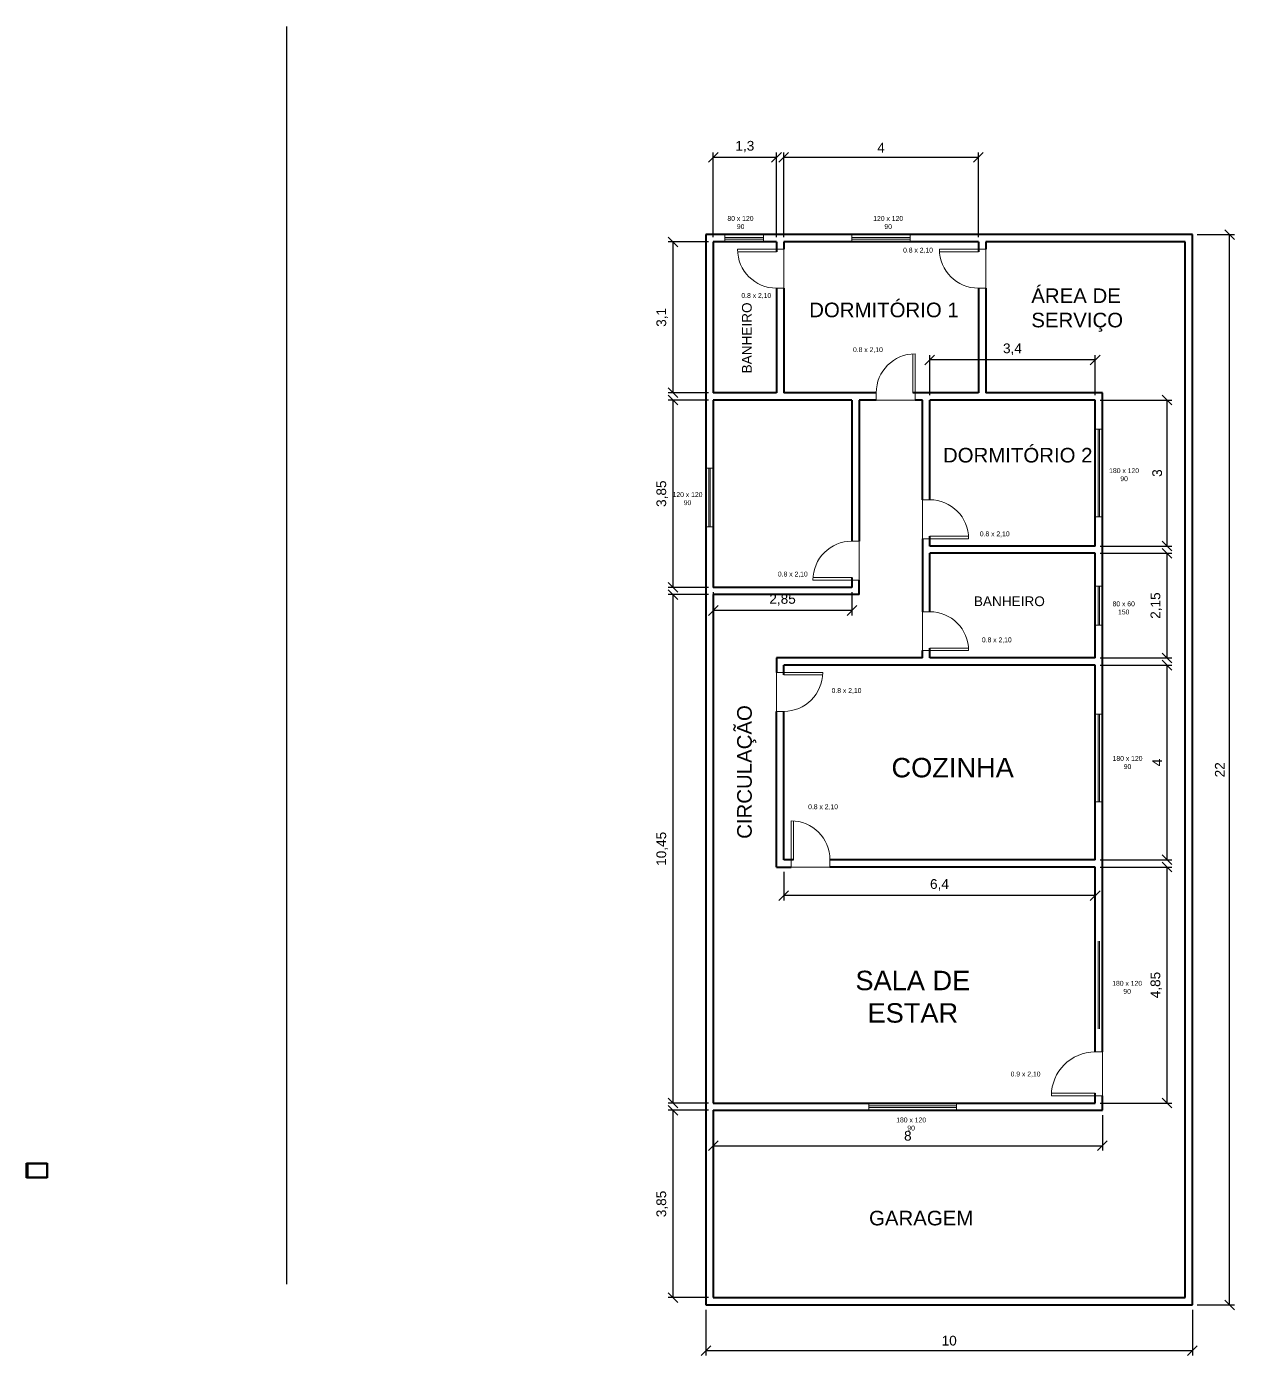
# Model space of a CAD drawing. Header units: millimetres. Extents: x 2213 to 2478, y 1506 to 1643.
# Drawn here: x 2288.65 to 2313.47, y 1581.43 to 1608.74 of the extents above; entities that cross this region are included whole.
import ezdxf

# ---------------------------------------------------------------- set-up
doc = ezdxf.new("R2010")
doc.units = ezdxf.units.MM
for name, color, linetype, lineweight in [('Paredes', 4, 'Continuous', 40), ('Portas Janelas', 2, 'Continuous', 20), ('Textos', 3, 'Continuous', 30)]:
    doc.layers.add(name, color=color, linetype=linetype, lineweight=lineweight)
doc.styles.get("Standard").update_dxf_attribs({"font": 'arial.ttf'})
doc.dimstyles.new('ISO-25', dxfattribs={"dimtxt": 0.2, "dimasz": 0.2, "dimexe": 0.1, "dimexo": 0.1, "dimgap": 0.1, "dimtad": 1, "dimtxsty": 'Standard', "dimblk": 'OBLIQUE', "dimcen": 0, "dimclrd": 6, "dimclre": 6, "dimclrt": 6, "dimadec": 0, "dimazin": 0, "dimtfac": 1, "dimtmove": 0, "dimatfit": 3, "dimldrblk": 'OBLIQUE', "dimfxl": 1, "dimtfillclr": 6, "dimarcsym": 0})

# ---------------------------------------------------------------- blocks, each defined once
blk = doc.blocks.new('_Oblique')
at = {"color": 0, "linetype": 'ByBlock', "lineweight": -2}
blk.add_line((-0.5, -0.5), (0.5, 0.5), dxfattribs=at)
blk = doc.blocks.new('*D45')
at = {"layer": 'Defpoints', "color": 0, "transparency": 16777216}
for p in [(2302.758, 1606.054), (2302.758, 1604.315), (2304.058, 1604.315)]:
    blk.add_point(p, dxfattribs=at)
at = {"layer": 'Paredes', "color": 6, "lineweight": -2, "transparency": 16777216}
for p, q in [((2302.758, 1604.415), (2302.758, 1606.154)), ((2304.058, 1606.054), (2302.758, 1606.054)), ((2304.058, 1604.415), (2304.058, 1606.154))]:
    blk.add_line(p, q, dxfattribs=at)
at = {"layer": 'Paredes', "color": 6, "lineweight": -2, "transparency": 16777216, "xscale": 0.2, "yscale": 0.2, "zscale": 0.2, "rotation": 180}
blk.add_blockref('_Oblique', (2302.758, 1606.054), dxfattribs=at)
at = {"layer": 'Paredes', "color": 6, "lineweight": -2, "transparency": 16777216, "xscale": 0.2, "yscale": 0.2, "zscale": 0.2}
blk.add_blockref('_Oblique', (2304.058, 1606.054), dxfattribs=at)
at = {"layer": 'Paredes', "color": 6, "transparency": 16777216, "insert": (2303.408, 1606.274), "char_height": 0.2, "attachment_point": 5}
blk.add_mtext('1,3', dxfattribs=at)
blk = doc.blocks.new('*D46')
at = {"layer": 'Defpoints', "color": 0, "transparency": 16777216}
for p in [(2302.758, 1604.315), (2301.929, 1601.215), (2302.758, 1601.215)]:
    blk.add_point(p, dxfattribs=at)
at = {"layer": 'Paredes', "color": 6, "lineweight": -2, "transparency": 16777216}
for p, q in [((2302.658, 1604.315), (2301.829, 1604.315)), ((2301.929, 1604.315), (2301.929, 1601.215)), ((2302.658, 1601.215), (2301.829, 1601.215))]:
    blk.add_line(p, q, dxfattribs=at)
at = {"layer": 'Paredes', "color": 6, "lineweight": -2, "transparency": 16777216, "xscale": 0.2, "yscale": 0.2, "zscale": 0.2}
for p, rotation in [((2301.929, 1604.315), 90), ((2301.929, 1601.215), 270)]:
    blk.add_blockref('_Oblique', p, dxfattribs=dict(at, rotation=rotation))
at = {"layer": 'Paredes', "color": 6, "transparency": 16777216, "insert": (2301.709, 1602.765), "char_height": 0.2, "attachment_point": 5, "rotation": 90}
blk.add_mtext('3,1', dxfattribs=at)
blk = doc.blocks.new('*D47')
at = {"layer": 'Defpoints', "color": 0, "transparency": 16777216}
for p in [(2302.758, 1601.065), (2301.929, 1597.215), (2302.758, 1597.215)]:
    blk.add_point(p, dxfattribs=at)
at = {"layer": 'Paredes', "color": 6, "lineweight": -2, "transparency": 16777216}
for p, q in [((2302.658, 1601.065), (2301.829, 1601.065)), ((2301.929, 1601.065), (2301.929, 1597.215)), ((2302.658, 1597.215), (2301.829, 1597.215))]:
    blk.add_line(p, q, dxfattribs=at)
at = {"layer": 'Paredes', "color": 6, "lineweight": -2, "transparency": 16777216, "xscale": 0.2, "yscale": 0.2, "zscale": 0.2}
for p, rotation in [((2301.929, 1601.065), 90), ((2301.929, 1597.215), 270)]:
    blk.add_blockref('_Oblique', p, dxfattribs=dict(at, rotation=rotation))
at = {"layer": 'Paredes', "color": 6, "transparency": 16777216, "insert": (2301.709, 1599.14), "char_height": 0.2, "attachment_point": 5, "rotation": 90}
blk.add_mtext('3,85', dxfattribs=at)
blk = doc.blocks.new('*D48')
at = {"layer": 'Defpoints', "color": 0, "transparency": 16777216}
for p in [(2302.758, 1597.065), (2301.929, 1586.615), (2302.758, 1586.615)]:
    blk.add_point(p, dxfattribs=at)
at = {"layer": 'Paredes', "color": 6, "lineweight": -2, "transparency": 16777216}
for p, q in [((2302.658, 1597.065), (2301.829, 1597.065)), ((2301.929, 1597.065), (2301.929, 1586.615)), ((2302.658, 1586.615), (2301.829, 1586.615))]:
    blk.add_line(p, q, dxfattribs=at)
at = {"layer": 'Paredes', "color": 6, "lineweight": -2, "transparency": 16777216, "xscale": 0.2, "yscale": 0.2, "zscale": 0.2}
for p, rotation in [((2301.929, 1597.065), 90), ((2301.929, 1586.615), 270)]:
    blk.add_blockref('_Oblique', p, dxfattribs=dict(at, rotation=rotation))
at = {"layer": 'Paredes', "color": 6, "transparency": 16777216, "insert": (2301.709, 1591.84), "char_height": 0.2, "attachment_point": 5, "rotation": 90}
blk.add_mtext('10,45', dxfattribs=at)
blk = doc.blocks.new('*D49')
at = {"layer": 'Defpoints', "color": 0, "transparency": 16777216}
for p in [(2302.758, 1586.465), (2301.929, 1582.615), (2302.758, 1582.615)]:
    blk.add_point(p, dxfattribs=at)
at = {"layer": 'Paredes', "color": 6, "lineweight": -2, "transparency": 16777216}
for p, q in [((2302.658, 1586.465), (2301.829, 1586.465)), ((2301.929, 1586.465), (2301.929, 1582.615)), ((2302.658, 1582.615), (2301.829, 1582.615))]:
    blk.add_line(p, q, dxfattribs=at)
at = {"layer": 'Paredes', "color": 6, "lineweight": -2, "transparency": 16777216, "xscale": 0.2, "yscale": 0.2, "zscale": 0.2}
for p, rotation in [((2301.929, 1586.465), 90), ((2301.929, 1582.615), 270)]:
    blk.add_blockref('_Oblique', p, dxfattribs=dict(at, rotation=rotation))
at = {"layer": 'Paredes', "color": 6, "transparency": 16777216, "insert": (2301.709, 1584.54), "char_height": 0.2, "attachment_point": 5, "rotation": 90}
blk.add_mtext('3,85', dxfattribs=at)
blk = doc.blocks.new('*D50')
at = {"layer": 'Defpoints', "color": 0, "transparency": 16777216}
for p in [(2304.208, 1606.054), (2304.208, 1604.315), (2308.208, 1604.315)]:
    blk.add_point(p, dxfattribs=at)
at = {"layer": 'Paredes', "color": 6, "lineweight": -2, "transparency": 16777216}
for p, q in [((2304.208, 1604.415), (2304.208, 1606.154)), ((2308.208, 1606.054), (2304.208, 1606.054)), ((2308.208, 1604.415), (2308.208, 1606.154))]:
    blk.add_line(p, q, dxfattribs=at)
at = {"layer": 'Paredes', "color": 6, "lineweight": -2, "transparency": 16777216, "xscale": 0.2, "yscale": 0.2, "zscale": 0.2, "rotation": 180}
blk.add_blockref('_Oblique', (2304.208, 1606.054), dxfattribs=at)
at = {"layer": 'Paredes', "color": 6, "lineweight": -2, "transparency": 16777216, "xscale": 0.2, "yscale": 0.2, "zscale": 0.2}
blk.add_blockref('_Oblique', (2308.208, 1606.054), dxfattribs=at)
at = {"layer": 'Paredes', "color": 6, "transparency": 16777216, "insert": (2306.208, 1606.254), "char_height": 0.2, "attachment_point": 5}
blk.add_mtext('4', dxfattribs=at)
blk = doc.blocks.new('*D51')
at = {"layer": 'Defpoints', "color": 0, "transparency": 16777216}
for p in [(2312.608, 1604.465), (2313.37, 1604.465), (2312.608, 1582.465)]:
    blk.add_point(p, dxfattribs=at)
at = {"layer": 'Paredes', "color": 6, "lineweight": -2, "transparency": 16777216}
for p, q in [((2312.708, 1604.465), (2313.47, 1604.465)), ((2313.37, 1582.465), (2313.37, 1604.465)), ((2312.708, 1582.465), (2313.47, 1582.465))]:
    blk.add_line(p, q, dxfattribs=at)
at = {"layer": 'Paredes', "color": 6, "lineweight": -2, "transparency": 16777216, "xscale": 0.2, "yscale": 0.2, "zscale": 0.2}
for p, rotation in [((2313.37, 1604.465), 90), ((2313.37, 1582.465), 270)]:
    blk.add_blockref('_Oblique', p, dxfattribs=dict(at, rotation=rotation))
at = {"layer": 'Paredes', "color": 6, "transparency": 16777216, "insert": (2313.17, 1593.465), "char_height": 0.2, "attachment_point": 5, "rotation": 90}
blk.add_mtext('22', dxfattribs=at)
blk = doc.blocks.new('*D52')
at = {"layer": 'Defpoints', "color": 0, "transparency": 16777216}
for p in [(2302.608, 1582.465), (2312.608, 1582.465), (2312.608, 1581.527)]:
    blk.add_point(p, dxfattribs=at)
at = {"layer": 'Paredes', "color": 6, "lineweight": -2, "transparency": 16777216}
for p, q in [((2302.608, 1582.365), (2302.608, 1581.427)), ((2312.608, 1582.365), (2312.608, 1581.427)), ((2302.608, 1581.527), (2312.608, 1581.527))]:
    blk.add_line(p, q, dxfattribs=at)
at = {"layer": 'Paredes', "color": 6, "lineweight": -2, "transparency": 16777216, "xscale": 0.2, "yscale": 0.2, "zscale": 0.2, "rotation": 180}
blk.add_blockref('_Oblique', (2302.608, 1581.527), dxfattribs=at)
at = {"layer": 'Paredes', "color": 6, "lineweight": -2, "transparency": 16777216, "xscale": 0.2, "yscale": 0.2, "zscale": 0.2}
blk.add_blockref('_Oblique', (2312.608, 1581.527), dxfattribs=at)
at = {"layer": 'Paredes', "color": 6, "transparency": 16777216, "insert": (2307.608, 1581.729), "char_height": 0.2, "attachment_point": 5}
blk.add_mtext('10', dxfattribs=at)
blk = doc.blocks.new('*D53')
at = {"layer": 'Defpoints', "color": 0, "transparency": 16777216}
for p in [(2302.758, 1586.465), (2310.758, 1586.465), (2310.758, 1585.738)]:
    blk.add_point(p, dxfattribs=at)
at = {"layer": 'Paredes', "color": 6, "lineweight": -2, "transparency": 16777216}
for p, q in [((2302.758, 1586.365), (2302.758, 1585.638)), ((2310.758, 1586.365), (2310.758, 1585.638)), ((2302.758, 1585.738), (2310.758, 1585.738))]:
    blk.add_line(p, q, dxfattribs=at)
at = {"layer": 'Paredes', "color": 6, "lineweight": -2, "transparency": 16777216, "xscale": 0.2, "yscale": 0.2, "zscale": 0.2, "rotation": 180}
blk.add_blockref('_Oblique', (2302.758, 1585.738), dxfattribs=at)
at = {"layer": 'Paredes', "color": 6, "lineweight": -2, "transparency": 16777216, "xscale": 0.2, "yscale": 0.2, "zscale": 0.2}
blk.add_blockref('_Oblique', (2310.758, 1585.738), dxfattribs=at)
at = {"layer": 'Paredes', "color": 6, "transparency": 16777216, "insert": (2306.758, 1585.94), "char_height": 0.2, "attachment_point": 5}
blk.add_mtext('8', dxfattribs=at)
blk = doc.blocks.new('*D54')
at = {"layer": 'Defpoints', "color": 0, "transparency": 16777216}
for p in [(2310.608, 1591.465), (2312.085, 1591.465), (2310.608, 1586.615)]:
    blk.add_point(p, dxfattribs=at)
at = {"layer": 'Paredes', "color": 6, "lineweight": -2, "transparency": 16777216}
for p, q in [((2310.708, 1591.465), (2312.185, 1591.465)), ((2312.085, 1586.615), (2312.085, 1591.465)), ((2310.708, 1586.615), (2312.185, 1586.615))]:
    blk.add_line(p, q, dxfattribs=at)
at = {"layer": 'Paredes', "color": 6, "lineweight": -2, "transparency": 16777216, "xscale": 0.2, "yscale": 0.2, "zscale": 0.2}
for p, rotation in [((2312.085, 1591.465), 90), ((2312.085, 1586.615), 270)]:
    blk.add_blockref('_Oblique', p, dxfattribs=dict(at, rotation=rotation))
at = {"layer": 'Paredes', "color": 6, "transparency": 16777216, "insert": (2311.865, 1589.04), "char_height": 0.2, "attachment_point": 5, "rotation": 90}
blk.add_mtext('4,85', dxfattribs=at)
blk = doc.blocks.new('*D55')
at = {"layer": 'Defpoints', "color": 0, "transparency": 16777216}
for p in [(2310.608, 1595.615), (2312.085, 1595.615), (2310.608, 1591.615)]:
    blk.add_point(p, dxfattribs=at)
at = {"layer": 'Paredes', "color": 6, "lineweight": -2, "transparency": 16777216}
for p, q in [((2310.708, 1595.615), (2312.185, 1595.615)), ((2312.085, 1591.615), (2312.085, 1595.615)), ((2310.708, 1591.615), (2312.185, 1591.615))]:
    blk.add_line(p, q, dxfattribs=at)
at = {"layer": 'Paredes', "color": 6, "lineweight": -2, "transparency": 16777216, "xscale": 0.2, "yscale": 0.2, "zscale": 0.2}
for p, rotation in [((2312.085, 1595.615), 90), ((2312.085, 1591.615), 270)]:
    blk.add_blockref('_Oblique', p, dxfattribs=dict(at, rotation=rotation))
at = {"layer": 'Paredes', "color": 6, "transparency": 16777216, "insert": (2311.885, 1593.615), "char_height": 0.2, "attachment_point": 5, "rotation": 90}
blk.add_mtext('4', dxfattribs=at)
blk = doc.blocks.new('*D56')
at = {"layer": 'Defpoints', "color": 0, "transparency": 16777216}
for p in [(2304.208, 1591.465), (2310.608, 1591.465), (2304.208, 1590.878)]:
    blk.add_point(p, dxfattribs=at)
at = {"layer": 'Paredes', "color": 6, "lineweight": -2, "transparency": 16777216}
for p, q in [((2304.208, 1591.365), (2304.208, 1590.778)), ((2310.608, 1591.365), (2310.608, 1590.778)), ((2310.608, 1590.878), (2304.208, 1590.878))]:
    blk.add_line(p, q, dxfattribs=at)
at = {"layer": 'Paredes', "color": 6, "lineweight": -2, "transparency": 16777216, "xscale": 0.2, "yscale": 0.2, "zscale": 0.2, "rotation": 180}
blk.add_blockref('_Oblique', (2304.208, 1590.878), dxfattribs=at)
at = {"layer": 'Paredes', "color": 6, "lineweight": -2, "transparency": 16777216, "xscale": 0.2, "yscale": 0.2, "zscale": 0.2}
blk.add_blockref('_Oblique', (2310.608, 1590.878), dxfattribs=at)
at = {"layer": 'Paredes', "color": 6, "transparency": 16777216, "insert": (2307.408, 1591.098), "char_height": 0.2, "attachment_point": 5}
blk.add_mtext('6,4', dxfattribs=at)
blk = doc.blocks.new('*D57')
at = {"layer": 'Defpoints', "color": 0, "transparency": 16777216}
for p in [(2310.608, 1597.915), (2312.085, 1597.915), (2310.608, 1595.765)]:
    blk.add_point(p, dxfattribs=at)
at = {"layer": 'Paredes', "color": 6, "lineweight": -2, "transparency": 16777216}
for p, q in [((2310.708, 1597.915), (2312.185, 1597.915)), ((2312.085, 1595.765), (2312.085, 1597.915)), ((2310.708, 1595.765), (2312.185, 1595.765))]:
    blk.add_line(p, q, dxfattribs=at)
at = {"layer": 'Paredes', "color": 6, "lineweight": -2, "transparency": 16777216, "xscale": 0.2, "yscale": 0.2, "zscale": 0.2}
for p, rotation in [((2312.085, 1597.915), 90), ((2312.085, 1595.765), 270)]:
    blk.add_blockref('_Oblique', p, dxfattribs=dict(at, rotation=rotation))
at = {"layer": 'Paredes', "color": 6, "transparency": 16777216, "insert": (2311.865, 1596.84), "char_height": 0.2, "attachment_point": 5, "rotation": 90}
blk.add_mtext('2,15', dxfattribs=at)
blk = doc.blocks.new('*D58')
at = {"layer": 'Defpoints', "color": 0, "transparency": 16777216}
for p in [(2310.608, 1601.065), (2312.085, 1601.065), (2310.608, 1598.065)]:
    blk.add_point(p, dxfattribs=at)
at = {"layer": 'Paredes', "color": 6, "lineweight": -2, "transparency": 16777216}
for p, q in [((2310.708, 1601.065), (2312.185, 1601.065)), ((2312.085, 1598.065), (2312.085, 1601.065)), ((2310.708, 1598.065), (2312.185, 1598.065))]:
    blk.add_line(p, q, dxfattribs=at)
at = {"layer": 'Paredes', "color": 6, "lineweight": -2, "transparency": 16777216, "xscale": 0.2, "yscale": 0.2, "zscale": 0.2}
for p, rotation in [((2312.085, 1601.065), 90), ((2312.085, 1598.065), 270)]:
    blk.add_blockref('_Oblique', p, dxfattribs=dict(at, rotation=rotation))
at = {"layer": 'Paredes', "color": 6, "transparency": 16777216, "insert": (2311.883, 1599.565), "char_height": 0.2, "attachment_point": 5, "rotation": 90}
blk.add_mtext('3', dxfattribs=at)
blk = doc.blocks.new('*D59')
at = {"layer": 'Defpoints', "color": 0, "transparency": 16777216}
for p in [(2307.208, 1601.889), (2307.208, 1601.065), (2310.608, 1601.065)]:
    blk.add_point(p, dxfattribs=at)
at = {"layer": 'Paredes', "color": 6, "lineweight": -2, "transparency": 16777216}
for p, q in [((2307.208, 1601.165), (2307.208, 1601.989)), ((2310.608, 1601.889), (2307.208, 1601.889)), ((2310.608, 1601.165), (2310.608, 1601.989))]:
    blk.add_line(p, q, dxfattribs=at)
at = {"layer": 'Paredes', "color": 6, "lineweight": -2, "transparency": 16777216, "xscale": 0.2, "yscale": 0.2, "zscale": 0.2, "rotation": 180}
blk.add_blockref('_Oblique', (2307.208, 1601.889), dxfattribs=at)
at = {"layer": 'Paredes', "color": 6, "lineweight": -2, "transparency": 16777216, "xscale": 0.2, "yscale": 0.2, "zscale": 0.2}
blk.add_blockref('_Oblique', (2310.608, 1601.889), dxfattribs=at)
at = {"layer": 'Paredes', "color": 6, "transparency": 16777216, "insert": (2308.908, 1602.11), "char_height": 0.2, "attachment_point": 5}
blk.add_mtext('3,4', dxfattribs=at)
blk = doc.blocks.new('*D60')
at = {"layer": 'Defpoints', "color": 0, "transparency": 16777216}
for p in [(2302.758, 1597.215), (2305.608, 1597.215), (2302.758, 1596.739)]:
    blk.add_point(p, dxfattribs=at)
at = {"layer": 'Paredes', "color": 6, "lineweight": -2, "transparency": 16777216}
for p, q in [((2302.758, 1597.115), (2302.758, 1596.639)), ((2305.608, 1597.115), (2305.608, 1596.639)), ((2305.608, 1596.739), (2302.758, 1596.739))]:
    blk.add_line(p, q, dxfattribs=at)
at = {"layer": 'Paredes', "color": 6, "lineweight": -2, "transparency": 16777216, "xscale": 0.2, "yscale": 0.2, "zscale": 0.2, "rotation": 180}
blk.add_blockref('_Oblique', (2302.758, 1596.739), dxfattribs=at)
at = {"layer": 'Paredes', "color": 6, "lineweight": -2, "transparency": 16777216, "xscale": 0.2, "yscale": 0.2, "zscale": 0.2}
blk.add_blockref('_Oblique', (2305.608, 1596.739), dxfattribs=at)
at = {"layer": 'Paredes', "color": 6, "transparency": 16777216, "insert": (2304.183, 1596.959), "char_height": 0.2, "attachment_point": 5}
blk.add_mtext('2,85', dxfattribs=at)

msp = doc.modelspace()

# ---------------------------------------------------------------- linework, layer by layer
msp.add_line((2293.99, 1608.743), (2293.99, 1582.89))
at = {"layer": 'Paredes'}
for p, q in [((2302.608, 1604.465), (2302.608, 1582.465)), ((2312.608, 1604.465), (2302.608, 1604.465)), ((2302.758, 1604.315), (2302.758, 1601.215)), ((2304.058, 1604.315), (2302.758, 1604.315)), ((2304.058, 1604.315), (2304.058, 1604.115)), ((2308.208, 1604.315), (2304.208, 1604.315)), ((2304.208, 1604.315), (2304.208, 1604.165)), ((2308.208, 1604.315), (2308.208, 1604.115)), ((2312.458, 1604.315), (2308.358, 1604.315)), ((2308.358, 1604.315), (2308.358, 1604.165)), ((2312.458, 1582.615), (2312.458, 1604.315)), ((2312.608, 1582.465), (2312.608, 1604.465)), ((2304.058, 1603.365), (2304.058, 1601.215)), ((2304.208, 1603.365), (2304.208, 1601.215)), ((2308.208, 1603.365), (2308.208, 1601.215)), ((2308.358, 1603.365), (2308.358, 1601.215)), ((2304.058, 1601.215), (2302.758, 1601.215)), ((2302.758, 1601.065), (2302.758, 1597.215)), ((2305.608, 1601.065), (2302.758, 1601.065)), ((2306.108, 1601.215), (2304.208, 1601.215)), ((2305.608, 1601.065), (2305.608, 1598.165)), ((2305.758, 1601.065), (2305.758, 1598.165)), ((2306.108, 1601.065), (2305.758, 1601.065)), ((2308.208, 1601.215), (2306.858, 1601.215)), ((2307.058, 1601.065), (2306.908, 1601.065)), ((2307.058, 1599.015), (2307.058, 1601.065)), ((2310.608, 1601.065), (2307.208, 1601.065)), ((2307.208, 1599.015), (2307.208, 1601.065)), ((2310.758, 1601.215), (2308.358, 1601.215)), ((2310.608, 1598.065), (2310.608, 1601.065)), ((2310.758, 1587.665), (2310.758, 1601.215)), ((2307.208, 1598.065), (2307.208, 1598.265)), ((2307.058, 1598.215), (2307.058, 1596.715)), ((2310.608, 1598.065), (2307.208, 1598.065)), ((2310.608, 1597.915), (2307.208, 1597.915)), ((2307.208, 1596.715), (2307.208, 1597.915)), ((2310.608, 1595.765), (2310.608, 1597.915)), ((2305.608, 1597.215), (2302.758, 1597.215)), ((2305.608, 1597.415), (2305.608, 1597.215)), ((2305.758, 1597.065), (2305.758, 1597.365)), ((2305.758, 1597.065), (2302.758, 1597.065)), ((2302.758, 1597.065), (2302.758, 1586.615)), ((2307.058, 1595.765), (2307.058, 1595.915)), ((2307.208, 1595.765), (2307.208, 1595.965)), ((2307.058, 1595.765), (2304.058, 1595.765)), ((2304.058, 1595.765), (2304.058, 1595.465)), ((2310.608, 1595.615), (2304.208, 1595.615)), ((2304.208, 1595.415), (2304.208, 1595.615)), ((2310.608, 1595.765), (2307.208, 1595.765)), ((2310.608, 1591.615), (2310.608, 1595.615)), ((2304.058, 1591.465), (2304.058, 1594.665)), ((2304.208, 1591.615), (2304.208, 1594.665)), ((2304.058, 1591.465), (2304.358, 1591.465)), ((2304.408, 1591.615), (2304.208, 1591.615)), ((2310.608, 1591.615), (2305.158, 1591.615)), ((2310.608, 1591.465), (2305.158, 1591.465)), ((2310.608, 1587.665), (2310.608, 1591.465)), ((2310.608, 1586.615), (2310.608, 1586.815)), ((2302.758, 1586.615), (2310.608, 1586.615)), ((2310.758, 1586.465), (2310.758, 1586.765)), ((2302.758, 1586.465), (2310.758, 1586.465)), ((2302.758, 1586.465), (2302.758, 1582.615)), ((2288.645, 1585.079), (2288.645, 1585.376)), ((2288.645, 1585.376), (2289.065, 1585.376)), ((2288.67, 1585.086), (2288.67, 1585.369)), ((2288.67, 1585.369), (2289.058, 1585.369)), ((2289.058, 1585.369), (2289.058, 1585.086)), ((2289.065, 1585.376), (2289.065, 1585.079)), ((2289.065, 1585.079), (2288.645, 1585.079)), ((2289.058, 1585.086), (2288.67, 1585.086)), ((2302.608, 1582.465), (2312.608, 1582.465)), ((2302.758, 1582.615), (2312.458, 1582.615))]:
    msp.add_line(p, q, dxfattribs=at)
at = {"layer": 'Portas Janelas'}
for p, q in [((2302.994, 1604.465), (2303.794, 1604.465)), ((2302.994, 1604.315), (2302.994, 1604.465)), ((2302.994, 1604.405), (2303.794, 1604.405)), ((2303.794, 1604.375), (2302.994, 1604.375)), ((2303.794, 1604.315), (2302.994, 1604.315)), ((2303.794, 1604.465), (2303.794, 1604.315)), ((2305.608, 1604.465), (2305.608, 1604.315)), ((2306.808, 1604.465), (2305.608, 1604.465)), ((2306.808, 1604.405), (2305.608, 1604.405)), ((2305.608, 1604.375), (2306.808, 1604.375)), ((2305.608, 1604.315), (2306.808, 1604.315)), ((2306.808, 1604.315), (2306.808, 1604.465)), ((2304.058, 1604.165), (2303.258, 1604.165)), ((2303.259, 1604.115), (2304.058, 1604.115)), ((2304.208, 1604.165), (2304.058, 1604.165)), ((2304.058, 1604.115), (2304.058, 1604.165)), ((2304.208, 1603.365), (2304.208, 1604.165)), ((2308.208, 1604.165), (2307.408, 1604.165)), ((2307.409, 1604.115), (2308.208, 1604.115)), ((2308.358, 1604.165), (2308.208, 1604.165)), ((2308.208, 1604.115), (2308.208, 1604.165)), ((2308.358, 1603.365), (2308.358, 1604.165)), ((2304.058, 1603.365), (2304.208, 1603.365)), ((2308.208, 1603.365), (2308.358, 1603.365)), ((2306.858, 1602.013), (2306.858, 1601.215)), ((2306.908, 1601.215), (2306.908, 1602.015)), ((2306.108, 1601.215), (2306.108, 1601.065)), ((2306.108, 1601.065), (2306.908, 1601.065)), ((2306.858, 1601.215), (2306.908, 1601.215)), ((2306.908, 1601.065), (2306.908, 1601.215)), ((2310.608, 1598.665), (2310.608, 1600.465)), ((2310.608, 1600.465), (2310.758, 1600.465)), ((2310.668, 1598.665), (2310.668, 1600.465)), ((2310.698, 1600.465), (2310.698, 1598.665)), ((2310.758, 1600.465), (2310.758, 1598.665)), ((2302.758, 1599.662), (2302.608, 1599.662)), ((2302.608, 1599.662), (2302.608, 1598.462)), ((2302.668, 1599.662), (2302.668, 1598.462)), ((2302.698, 1598.462), (2302.698, 1599.662)), ((2302.758, 1598.462), (2302.758, 1599.662)), ((2307.208, 1599.015), (2307.058, 1599.015)), ((2307.058, 1599.015), (2307.058, 1598.215)), ((2310.758, 1598.665), (2310.608, 1598.665)), ((2302.608, 1598.462), (2302.758, 1598.462)), ((2308.006, 1598.265), (2307.208, 1598.265)), ((2307.208, 1598.265), (2307.208, 1598.215)), ((2305.608, 1598.165), (2305.758, 1598.165)), ((2305.758, 1598.165), (2305.758, 1597.365)), ((2307.058, 1598.215), (2307.208, 1598.215)), ((2307.208, 1598.215), (2308.008, 1598.215)), ((2305.608, 1597.365), (2304.808, 1597.365)), ((2304.809, 1597.415), (2305.608, 1597.415)), ((2305.608, 1597.415), (2305.608, 1597.365)), ((2305.758, 1597.365), (2305.608, 1597.365)), ((2310.608, 1596.44), (2310.608, 1597.24)), ((2310.608, 1597.24), (2310.758, 1597.24)), ((2310.668, 1596.44), (2310.668, 1597.24)), ((2310.698, 1597.24), (2310.698, 1596.44)), ((2310.758, 1597.24), (2310.758, 1596.44)), ((2307.208, 1596.715), (2307.058, 1596.715)), ((2307.058, 1596.715), (2307.058, 1595.915)), ((2310.758, 1596.44), (2310.608, 1596.44)), ((2307.058, 1595.915), (2307.208, 1595.915)), ((2308.006, 1595.965), (2307.208, 1595.965)), ((2307.208, 1595.965), (2307.208, 1595.915)), ((2307.208, 1595.915), (2308.008, 1595.915)), ((2304.058, 1594.665), (2304.058, 1595.465)), ((2304.058, 1595.465), (2304.208, 1595.465)), ((2304.208, 1595.465), (2305.008, 1595.465)), ((2304.208, 1595.415), (2304.208, 1595.465)), ((2305.006, 1595.415), (2304.208, 1595.415)), ((2304.208, 1594.665), (2304.058, 1594.665)), ((2310.608, 1592.809), (2310.608, 1594.609)), ((2310.608, 1594.609), (2310.758, 1594.609)), ((2310.668, 1592.809), (2310.668, 1594.609)), ((2310.698, 1594.609), (2310.698, 1592.809)), ((2310.758, 1594.609), (2310.758, 1592.809)), ((2310.758, 1592.809), (2310.608, 1592.809)), ((2304.358, 1591.615), (2304.358, 1592.415)), ((2304.408, 1592.413), (2304.408, 1591.615)), ((2304.358, 1591.465), (2304.358, 1591.615)), ((2304.408, 1591.615), (2304.358, 1591.615)), ((2305.158, 1591.465), (2304.358, 1591.465)), ((2305.158, 1591.615), (2305.158, 1591.465)), ((2310.608, 1588.14), (2310.608, 1589.94)), ((2310.668, 1588.14), (2310.668, 1589.94)), ((2310.698, 1589.94), (2310.698, 1588.14)), ((2310.758, 1589.94), (2310.758, 1588.14)), ((2310.758, 1587.665), (2310.608, 1587.665)), ((2310.758, 1587.665), (2310.758, 1586.765)), ((2309.709, 1586.815), (2310.608, 1586.815)), ((2310.608, 1586.815), (2310.608, 1586.765)), ((2305.958, 1586.615), (2307.758, 1586.615)), ((2305.958, 1586.465), (2305.958, 1586.615)), ((2305.958, 1586.555), (2307.758, 1586.555)), ((2307.758, 1586.525), (2305.958, 1586.525)), ((2307.758, 1586.615), (2307.758, 1586.465)), ((2310.608, 1586.765), (2309.708, 1586.765)), ((2310.758, 1586.765), (2310.608, 1586.765)), ((2307.758, 1586.465), (2305.958, 1586.465))]:
    msp.add_line(p, q, dxfattribs=at)
for centre, radius, start, end in [((2304.058, 1604.165), 0.8, 180, 270), ((2308.208, 1604.165), 0.8, 180, 270), ((2306.908, 1601.215), 0.8, 90, 180), ((2307.208, 1598.215), 0.8, 0, 90), ((2305.608, 1597.365), 0.8, 90, 180), ((2307.208, 1595.915), 0.8, 0, 90), ((2304.208, 1595.465), 0.8, 270, 0), ((2304.358, 1591.615), 0.8, 0, 90), ((2310.608, 1586.765), 0.9, 90, 180)]:
    msp.add_arc(centre, radius, start, end, dxfattribs=at)

# ---------------------------------------------------------------- texts
at = {"layer": 'Textos', "attachment_point": 1}
for s, width, insert, char_height in [('\\pxqj;80 x 120\\P     90', 0.62814, (2303.05, 1604.848), 0.1), ('\\pxqc;120 x 120\\P90', 0.62814, (2306.04, 1604.848), 0.1), ('0.8 x 2,10', 0.62814, (2306.661, 1604.197), 0.1), ('0.8 x 2,10', 0.62814, (2303.337, 1603.265), 0.1), ('ÁREA DE \\PSERVIÇO', 3.94186, (2309.296, 1603.36), 0.3), ('DORMITÓRIO 1', 3.94186, (2304.731, 1603.068), 0.3), ('0.8 x 2,10', 0.62814, (2305.631, 1602.151), 0.1), ('DORMITÓRIO 2', 3.94186, (2307.48, 1600.082), 0.3), ('\\pxqc;180 x 120\\P90', 0.62814, (2310.889, 1599.665), 0.1), ('\\pxqc;120 x 120\\P90', 0.62814, (2301.916, 1599.172), 0.1), ('0.8 x 2,10', 0.62814, (2308.237, 1598.365), 0.1), ('0.8 x 2,10', 0.62814, (2304.087, 1597.538), 0.1), ('BANHEIRO', 3.30627, (2308.115, 1597.029), 0.2), ('\\pxqc;80 x 60\\P150', 0.62814, (2310.881, 1596.926), 0.1), ('0.8 x 2,10', 0.62814, (2308.28, 1596.186), 0.1), ('0.8 x 2,10', 0.62814, (2305.191, 1595.144), 0.1), ('COZINHA', 3.30627, (2306.422, 1593.709), 0.4), ('\\pxqc;180 x 120\\P90', 0.62814, (2310.96, 1593.748), 0.1), ('0.8 x 2,10', 0.62814, (2304.709, 1592.755), 0.1), ('\\pxqc;SALA DE ESTAR', 3.30627, (2305.208, 1589.334), 0.4), ('\\pxqc;180 x 120\\P90', 0.62814, (2310.952, 1589.126), 0.1), ('0.9 x 2,10', 0.62814, (2308.871, 1587.261), 0.1), ('\\pxqc;180 x 120\\P90', 0.62814, (2306.512, 1586.317), 0.1), ('GARAGEM', 3.94186, (2305.961, 1584.4), 0.3)]:
    msp.add_mtext_dynamic_manual_height_columns(s, width=width, gutter_width=12.5, heights=[0], dxfattribs=dict(at, insert=insert, char_height=char_height))
at = {"layer": 'Textos', "attachment_point": 1, "rotation": 90}
for s, width, insert, char_height in [('BANHEIRO', 3.30627, (2303.349, 1601.613), 0.2), ('CIRCULAÇÃO', 3.94186, (2303.25, 1592.046), 0.3)]:
    msp.add_mtext_dynamic_manual_height_columns(s, width=width, gutter_width=12.5, heights=[0], dxfattribs=dict(at, insert=insert, char_height=char_height))

# ---------------------------------------------------------------- dimensions: what is measured, and where the dimension line sits
at = {"layer": 'Paredes'}
for base, p1, p2, picture, middle in [((2302.758, 1606.054), (2304.058, 1604.315), (2302.758, 1604.315), '*D45', (2303.408, 1606.274)), ((2304.208, 1606.054), (2308.208, 1604.315), (2304.208, 1604.315), '*D50', (2306.208, 1606.254)), ((2307.208, 1601.889), (2310.608, 1601.065), (2307.208, 1601.065), '*D59', (2308.908, 1602.11)), ((2302.758, 1596.739), (2305.608, 1597.215), (2302.758, 1597.215), '*D60', (2304.183, 1596.959)), ((2304.208, 1590.878), (2310.608, 1591.465), (2304.208, 1591.465), '*D56', (2307.408, 1591.098)), ((2310.758, 1585.738), (2302.758, 1586.465), (2310.758, 1586.465), '*D53', (2306.758, 1585.94)), ((2312.608, 1581.527), (2302.608, 1582.465), (2312.608, 1582.465), '*D52', (2307.608, 1581.729))]:
    dim = msp.add_linear_dim(base=base, p1=p1, p2=p2, dimstyle='ISO-25', dxfattribs=at)
    dim.commit()
    dim.dimension.update_dxf_attribs({"geometry": picture, "text_midpoint": middle})
for base, p1, p2, picture, middle in [((2313.37, 1604.465), (2312.608, 1582.465), (2312.608, 1604.465), '*D51', (2313.17, 1593.465)), ((2301.929, 1601.215), (2302.758, 1604.315), (2302.758, 1601.215), '*D46', (2301.709, 1602.765)), ((2301.929, 1597.215), (2302.758, 1601.065), (2302.758, 1597.215), '*D47', (2301.709, 1599.14)), ((2312.085, 1601.065), (2310.608, 1598.065), (2310.608, 1601.065), '*D58', (2311.883, 1599.565)), ((2312.085, 1597.915), (2310.608, 1595.765), (2310.608, 1597.915), '*D57', (2311.865, 1596.84)), ((2301.929, 1586.615), (2302.758, 1597.065), (2302.758, 1586.615), '*D48', (2301.709, 1591.84)), ((2312.085, 1595.615), (2310.608, 1591.615), (2310.608, 1595.615), '*D55', (2311.885, 1593.615)), ((2312.085, 1591.465), (2310.608, 1586.615), (2310.608, 1591.465), '*D54', (2311.865, 1589.04)), ((2301.929, 1582.615), (2302.758, 1586.465), (2302.758, 1582.615), '*D49', (2301.709, 1584.54))]:
    dim = msp.add_linear_dim(base=base, p1=p1, p2=p2, angle=90, dimstyle='ISO-25', dxfattribs=at)
    dim.commit()
    dim.dimension.update_dxf_attribs({"geometry": picture, "text_midpoint": middle})

doc.saveas('drawing.dxf')
